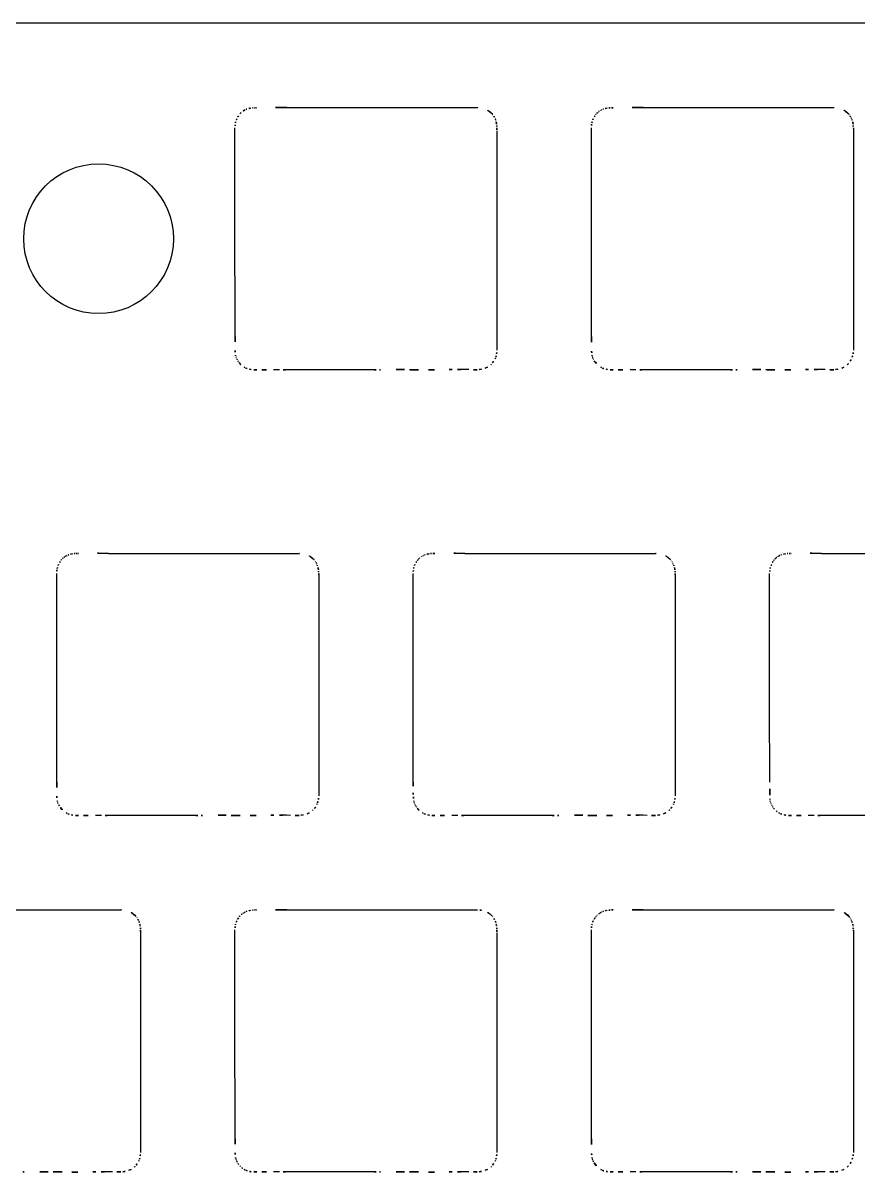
# Model space of a CAD drawing. Header units: millimetres. Extents: x 1963163760 to 1963164260, y 1135949646 to 1135950337.
# Drawn here: x 1963163944.5 to 1963163989.2, y 1135949904.4 to 1135949965.8 of the extents above; entities that cross this region are included whole.
import ezdxf

# ---------------------------------------------------------------- set-up
doc = ezdxf.new("R2010")
doc.units = ezdxf.units.MM

msp = doc.modelspace()

# ---------------------------------------------------------------- linework, layer by layer
at = {"linetype": 'ByBlock'}
msp.add_line((1963163837.761449, 1135949965.783134), (1963164174.191808, 1135949965.783077), dxfattribs=at)
for p, q in [((1963163958.639928, 1135949961.258621), (1963163968.831578, 1135949961.258865)), ((1963163977.689976, 1135949961.258621), (1963163987.881505, 1135949961.258865)), ((1963163955.875645, 1135949953.430618), (1963163955.870518, 1135949960.187408)), ((1963163969.875767, 1135949960.147613), (1963163969.875859, 1135949960.126327)), ((1963163969.875859, 1135949960.126327), (1963163969.875767, 1135949960.105026)), ((1963163969.875767, 1135949960.019836), (1963163969.875829, 1135949959.679775)), ((1963163969.875829, 1135949959.679775), (1963163969.875767, 1135949959.339691)), ((1963163974.925694, 1135949953.430618), (1963163974.920567, 1135949960.187408)), ((1963163988.925816, 1135949960.105011), (1963163988.925694, 1135949960.019851)), ((1963163988.925694, 1135949960.019851), (1963163988.925816, 1135949959.339706)), ((1963163988.925816, 1135949960.147613), (1963163988.925877, 1135949960.12632)), ((1963163988.925877, 1135949960.12632), (1963163988.925816, 1135949960.105011)), ((1963163969.875767, 1135949959.339691), (1963163969.875401, 1135949957.206154)), ((1963163988.925816, 1135949959.339706), (1963163988.925389, 1135949957.206161)), ((1963163969.875401, 1135949957.206154), (1963163969.875401, 1135949956.139389)), ((1963163988.925389, 1135949957.206161), (1963163988.92545, 1135949956.139389)), ((1963163969.875401, 1135949956.139389), (1963163969.875767, 1135949955.072616)), ((1963163988.92545, 1135949956.139389), (1963163988.925816, 1135949955.072616)), ((1963163969.875767, 1135949955.072616), (1963163969.877476, 1135949948.294174)), ((1963163988.925816, 1135949955.072616), (1963163988.927403, 1135949948.294174)), ((1963163955.876134, 1135949952.660621), (1963163955.875645, 1135949953.430618)), ((1963163974.926121, 1135949952.660621), (1963163974.925694, 1135949953.430618)), ((1963163955.876439, 1135949951.89061), (1963163955.876134, 1135949952.660621)), ((1963163974.926427, 1135949951.89061), (1963163974.926121, 1135949952.660621)), ((1963163955.876622, 1135949950.350494), (1963163955.876439, 1135949951.89061)), ((1963163974.926549, 1135949950.350494), (1963163974.926427, 1135949951.89061)), ((1963163955.876714, 1135949949.689564), (1963163955.876622, 1135949950.350494)), ((1963163974.926671, 1135949949.689564), (1963163974.926549, 1135949950.350494)), ((1963163955.876958, 1135949949.359146), (1963163955.876714, 1135949949.689564)), ((1963163955.877415, 1135949949.028793), (1963163955.876958, 1135949949.359146)), ((1963163974.926915, 1135949949.359146), (1963163974.926671, 1135949949.689564)), ((1963163974.927403, 1135949949.028793), (1963163974.926915, 1135949949.359146)), ((1963163958.257664, 1135949947.257587), (1963163957.94257, 1135949947.256225)), ((1963163958.747411, 1135949947.25848), (1963163958.57285, 1135949947.258453)), ((1963163958.92191, 1135949947.258346), (1963163958.747411, 1135949947.25848)), ((1963163959.271031, 1135949947.258125), (1963163958.92191, 1135949947.258346)), ((1963163959.620091, 1135949947.258034), (1963163959.271031, 1135949947.258125)), ((1963163960.318272, 1135949947.257919), (1963163959.620091, 1135949947.258034)), ((1963163961.812779, 1135949947.257721), (1963163960.318272, 1135949947.257919)), ((1963163962.560033, 1135949947.25756), (1963163961.812779, 1135949947.257721)), ((1963163963.307347, 1135949947.257156), (1963163962.560033, 1135949947.25756)), ((1963163968.162083, 1135949947.261081), (1963163967.949986, 1135949947.261917)), ((1963163968.374303, 1135949947.26004), (1963163968.162083, 1135949947.261081)), ((1963163977.307713, 1135949947.257587), (1963163976.992619, 1135949947.256225)), ((1963163977.797459, 1135949947.25848), (1963163977.622838, 1135949947.258453)), ((1963163977.971959, 1135949947.258346), (1963163977.797459, 1135949947.25848)), ((1963163978.321049, 1135949947.258125), (1963163977.971959, 1135949947.258346)), ((1963163978.67014, 1135949947.258034), (1963163978.321049, 1135949947.258125)), ((1963163979.368321, 1135949947.257919), (1963163978.67014, 1135949947.258034)), ((1963163980.862828, 1135949947.257721), (1963163979.368321, 1135949947.257919)), ((1963163981.610142, 1135949947.25756), (1963163980.862828, 1135949947.257721)), ((1963163982.357457, 1135949947.257156), (1963163981.610142, 1135949947.25756)), ((1963163987.212132, 1135949947.261081), (1963163987.000035, 1135949947.261917)), ((1963163987.424229, 1135949947.26004), (1963163987.212132, 1135949947.261081)), ((1963163949.114964, 1135949937.446106), (1963163959.306554, 1135949937.44635)), ((1963163968.164952, 1135949937.446106), (1963163978.35648, 1135949937.44635)), ((1963163987.214879, 1135949937.446106), (1963163997.406529, 1135949937.44635)), ((1963163946.350682, 1135949929.618118), (1963163946.345555, 1135949936.374908)), ((1963163960.350743, 1135949936.292557), (1963163960.350682, 1135949936.207367)), ((1963163965.40067, 1135949929.618118), (1963163965.395543, 1135949936.374908)), ((1963163979.400792, 1135949936.292526), (1963163979.40067, 1135949936.207367)), ((1963163984.450719, 1135949929.618118), (1963163984.445592, 1135949936.374908)), ((1963163960.350682, 1135949936.207367), (1963163960.350804, 1135949935.867279)), ((1963163960.350804, 1135949935.867279), (1963163960.350743, 1135949935.527191)), ((1963163979.40067, 1135949936.207367), (1963163979.400761, 1135949935.867286)), ((1963163979.400761, 1135949935.867286), (1963163979.40067, 1135949935.527206)), ((1963163960.350743, 1135949935.527191), (1963163960.350377, 1135949933.393659)), ((1963163979.40067, 1135949935.527206), (1963163979.400365, 1135949933.393656)), ((1963163960.350377, 1135949933.393659), (1963163960.350438, 1135949932.326889)), ((1963163979.400365, 1135949933.393656), (1963163979.400426, 1135949932.326887)), ((1963163960.350438, 1135949932.326889), (1963163960.350743, 1135949931.260116)), ((1963163979.400426, 1135949932.326887), (1963163979.400792, 1135949931.260116)), ((1963163960.350743, 1135949931.260116), (1963163960.352452, 1135949924.481674)), ((1963163979.400792, 1135949931.260116), (1963163979.402379, 1135949924.481674)), ((1963163946.351109, 1135949928.848121), (1963163946.350682, 1135949929.618118)), ((1963163965.401158, 1135949928.848121), (1963163965.40067, 1135949929.618118)), ((1963163984.451085, 1135949928.848121), (1963163984.450719, 1135949929.618118)), ((1963163946.351414, 1135949928.078106), (1963163946.351109, 1135949928.848121)), ((1963163965.401402, 1135949928.078106), (1963163965.401158, 1135949928.848121)), ((1963163984.451421, 1135949928.078106), (1963163984.451085, 1135949928.848121)), ((1963163946.351598, 1135949926.537979), (1963163946.351414, 1135949928.078106)), ((1963163965.401524, 1135949926.537979), (1963163965.401402, 1135949928.078106)), ((1963163984.451695, 1135949926.537979), (1963163984.451421, 1135949928.078106)), ((1963163946.35172, 1135949925.87705), (1963163946.351598, 1135949926.537979)), ((1963163965.401646, 1135949925.87705), (1963163965.401524, 1135949926.537979)), ((1963163984.451756, 1135949925.87705), (1963163984.451695, 1135949926.537979)), ((1963163946.351964, 1135949925.546636), (1963163946.35172, 1135949925.87705)), ((1963163965.401891, 1135949925.546636), (1963163965.401646, 1135949925.87705)), ((1963163984.451939, 1135949925.546636), (1963163984.451756, 1135949925.87705)), ((1963163946.352452, 1135949925.216293), (1963163946.351964, 1135949925.546636)), ((1963163965.402379, 1135949925.216293), (1963163965.401891, 1135949925.546636)), ((1963163984.452428, 1135949925.216293), (1963163984.451939, 1135949925.546636)), ((1963163948.732701, 1135949923.445074), (1963163948.417577, 1135949923.443725)), ((1963163949.222417, 1135949923.44597), (1963163949.047826, 1135949923.445946)), ((1963163949.397008, 1135949923.445831), (1963163949.222417, 1135949923.44597)), ((1963163950.095128, 1135949923.445534), (1963163949.397008, 1135949923.445831)), ((1963163950.793248, 1135949923.445419), (1963163950.095128, 1135949923.445534)), ((1963163952.287846, 1135949923.445213), (1963163950.793248, 1135949923.445419)), ((1963163953.03513, 1135949923.445045), (1963163952.287846, 1135949923.445213)), ((1963163953.782384, 1135949923.444641), (1963163953.03513, 1135949923.445045)), ((1963163958.63712, 1135949923.448585), (1963163958.425023, 1135949923.449417)), ((1963163958.849278, 1135949923.447525), (1963163958.63712, 1135949923.448585)), ((1963163967.78275, 1135949923.445074), (1963163967.467595, 1135949923.443725)), ((1963163968.272435, 1135949923.44597), (1963163968.097935, 1135949923.445946)), ((1963163968.447057, 1135949923.445831), (1963163968.272435, 1135949923.44597)), ((1963163968.796056, 1135949923.445621), (1963163968.447057, 1135949923.445831)), ((1963163969.145116, 1135949923.445534), (1963163968.796056, 1135949923.445621)), ((1963163969.843297, 1135949923.445419), (1963163969.145116, 1135949923.445534)), ((1963163971.337804, 1135949923.445213), (1963163969.843297, 1135949923.445419)), ((1963163972.085057, 1135949923.445045), (1963163971.337804, 1135949923.445213)), ((1963163972.83231, 1135949923.444641), (1963163972.085057, 1135949923.445045)), ((1963163977.687169, 1135949923.448585), (1963163977.475011, 1135949923.449413)), ((1963163977.899205, 1135949923.447525), (1963163977.687169, 1135949923.448585)), ((1963163986.832738, 1135949923.445074), (1963163986.517583, 1135949923.443725)), ((1963163987.322423, 1135949923.44597), (1963163987.147862, 1135949923.445946)), ((1963163987.496983, 1135949923.445831), (1963163987.322423, 1135949923.44597)), ((1963163988.195103, 1135949923.445534), (1963163987.496983, 1135949923.445831)), ((1963163988.893346, 1135949923.445419), (1963163988.195103, 1135949923.445534)), ((1963163990.387852, 1135949923.445213), (1963163988.893346, 1135949923.445419)), ((1963163939.58994, 1135949918.396103), (1963163949.781529, 1135949918.396347)), ((1963163958.639928, 1135949918.396103), (1963163968.831578, 1135949918.396348)), ((1963163977.689976, 1135949918.396103), (1963163987.881505, 1135949918.396349)), ((1963163950.82578, 1135949917.242523), (1963163950.825719, 1135949917.157364)), ((1963163955.875645, 1135949910.568115), (1963163955.870518, 1135949917.324905)), ((1963163969.875767, 1135949917.285125), (1963163969.875859, 1135949917.263826)), ((1963163969.875859, 1135949917.263826), (1963163969.875767, 1135949917.242538)), ((1963163974.925694, 1135949910.568115), (1963163974.920567, 1135949917.324905)), ((1963163988.925816, 1135949917.242538), (1963163988.925694, 1135949917.157364)), ((1963163988.925816, 1135949917.285125), (1963163988.925877, 1135949917.263826)), ((1963163988.925877, 1135949917.263826), (1963163988.925816, 1135949917.242538)), ((1963163950.825719, 1135949917.157364), (1963163950.82578, 1135949916.817281)), ((1963163950.82578, 1135949916.817281), (1963163950.825719, 1135949916.477188)), ((1963163969.875767, 1135949917.157364), (1963163969.875829, 1135949916.817276)), ((1963163969.875829, 1135949916.817276), (1963163969.875767, 1135949916.477188)), ((1963163988.925694, 1135949917.157364), (1963163988.925816, 1135949916.477188)), ((1963163950.825719, 1135949916.477188), (1963163950.825413, 1135949914.343656)), ((1963163969.875767, 1135949916.477188), (1963163969.875401, 1135949914.343656)), ((1963163988.925816, 1135949916.477188), (1963163988.925389, 1135949914.343656)), ((1963163950.825413, 1135949914.343656), (1963163950.825475, 1135949913.276886)), ((1963163969.875401, 1135949914.343656), (1963163969.875401, 1135949913.276886)), ((1963163988.925389, 1135949914.343656), (1963163988.92545, 1135949913.276886)), ((1963163950.825475, 1135949913.276886), (1963163950.825719, 1135949912.210113)), ((1963163969.875401, 1135949913.276886), (1963163969.875767, 1135949912.210113)), ((1963163988.92545, 1135949913.276886), (1963163988.925816, 1135949912.210113)), ((1963163950.825719, 1135949912.210113), (1963163950.827428, 1135949905.431672)), ((1963163969.875767, 1135949912.210113), (1963163969.877476, 1135949905.431672)), ((1963163988.925816, 1135949912.210113), (1963163988.927403, 1135949905.431672)), ((1963163955.876134, 1135949909.798117), (1963163955.875645, 1135949910.568115)), ((1963163974.926121, 1135949909.798117), (1963163974.925694, 1135949910.568115)), ((1963163955.876439, 1135949909.028105), (1963163955.876134, 1135949909.798117)), ((1963163974.926427, 1135949909.028105), (1963163974.926121, 1135949909.798117)), ((1963163955.876622, 1135949907.487991), (1963163955.876439, 1135949909.028105)), ((1963163974.926549, 1135949907.487991), (1963163974.926427, 1135949909.028105)), ((1963163955.876714, 1135949906.827064), (1963163955.876622, 1135949907.487991)), ((1963163974.926671, 1135949906.827064), (1963163974.926549, 1135949907.487991)), ((1963163955.876958, 1135949906.496655), (1963163955.876714, 1135949906.827064)), ((1963163974.926915, 1135949906.496655), (1963163974.926671, 1135949906.827064)), ((1963163955.877415, 1135949906.166321), (1963163955.876958, 1135949906.496655)), ((1963163974.927403, 1135949906.166321), (1963163974.926915, 1135949906.496655)), ((1963163949.112126, 1135949904.398592), (1963163948.899998, 1135949904.399429)), ((1963163949.324254, 1135949904.397537), (1963163949.112126, 1135949904.398592)), ((1963163958.257664, 1135949904.395071), (1963163957.94257, 1135949904.393722)), ((1963163958.747411, 1135949904.39596), (1963163958.57285, 1135949904.395935)), ((1963163958.92191, 1135949904.395813), (1963163958.747411, 1135949904.39596)), ((1963163959.620091, 1135949904.395529), (1963163958.92191, 1135949904.395813)), ((1963163960.318272, 1135949904.395416), (1963163959.620091, 1135949904.395529)), ((1963163961.812779, 1135949904.395216), (1963163960.318272, 1135949904.395416)), ((1963163962.560033, 1135949904.395045), (1963163961.812779, 1135949904.395216)), ((1963163963.307347, 1135949904.394638), (1963163962.560033, 1135949904.395045)), ((1963163968.162083, 1135949904.398592), (1963163967.949986, 1135949904.399429)), ((1963163968.374303, 1135949904.397537), (1963163968.162083, 1135949904.398592)), ((1963163977.307713, 1135949904.395071), (1963163976.992619, 1135949904.393722)), ((1963163977.797459, 1135949904.39596), (1963163977.622838, 1135949904.395935)), ((1963163977.971959, 1135949904.395813), (1963163977.797459, 1135949904.39596)), ((1963163978.321049, 1135949904.395611), (1963163977.971959, 1135949904.395813)), ((1963163978.67014, 1135949904.395529), (1963163978.321049, 1135949904.395611)), ((1963163979.368321, 1135949904.395416), (1963163978.67014, 1135949904.395529)), ((1963163980.862828, 1135949904.395216), (1963163979.368321, 1135949904.395416)), ((1963163981.610142, 1135949904.395045), (1963163980.862828, 1135949904.395216)), ((1963163982.357457, 1135949904.394638), (1963163981.610142, 1135949904.395045)), ((1963163987.212132, 1135949904.398592), (1963163987.000035, 1135949904.399429)), ((1963163987.424229, 1135949904.397537), (1963163987.212132, 1135949904.398592))]:
    msp.add_line(p, q)
msp.add_circle((1963163948.58524, 1135949954.255646), 3.999351)
for centre, radius, start, end in [((1963163956.943602, 1135949960.202434), 1.085998, 133.25418935, 144.9452172), ((1963163956.79003, 1135949960.365887), 0.861719, 118.51643278, 133.26443292), ((1963163956.839757, 1135949960.259526), 0.978942, 115.15239696, 118.10185916), ((1963163956.922052, 1135949960.083708), 1.173066, 110.1836775, 115.14089618), ((1963163956.916664, 1135949960.053497), 1.199663, 101.8733503, 109.44431152), ((1963163956.921619, 1135949960.020828), 1.232654, 99.22673312, 101.78628653), ((1963163956.987815, 1135949959.418811), 1.837761, 94.2660199, 98.25432552), ((1963163957.00428, 1135949959.201853), 2.055342, 91.33499915, 94.27384105), ((1963163956.989674, 1135949955.88022), 5.37652, 89.881783, 90.35465298), ((1963163956.956455, 1135949986.993149), 25.736458, 270.0986553, 270.29595342), ((1963163958.096348, 1135949734.879946), 226.379328, 89.8624262, 90.25486249), ((1963163969.148353, 1135949969.393267), 8.140567, 267.76987183, 268.15416378), ((1963163968.851858, 1135949960.200708), 1.056772, 42.25005866, 88.14078313), ((1963163969.366505, 1135949960.666788), 0.362446, 37.99524367, 42.41316936), ((1963163968.959058, 1135949960.339779), 0.884871, 27.49806314, 38.44074027), ((1963163976.003951, 1135949960.19581), 1.098334, 139.37547267, 144.97461042), ((1963163976.293599, 1135949959.946342), 1.480604, 135.83655813, 139.34628512), ((1963163975.993322, 1135949960.229722), 1.067782, 133.99222708, 135.51884925), ((1963163975.545727, 1135949960.691472), 0.424703, 129.97734555, 133.81665572), ((1963163975.790598, 1135949960.377349), 0.822863, 126.09561469, 128.99028116), ((1963163976.488354, 1135949959.435637), 1.994892, 124.24200359, 126.3545611), ((1963163975.772386, 1135949960.489203), 0.721075, 118.47242827, 124.31850915), ((1963163975.929867, 1135949960.179498), 1.068437, 115.27595138, 117.97830421), ((1963163975.97204, 1135949960.083708), 1.173066, 110.1836775, 115.14089618), ((1963163975.965896, 1135949960.055845), 1.197198, 101.85817834, 109.44756905), ((1963163975.968694, 1135949960.038045), 1.215193, 99.22135, 101.81485401), ((1963163976.037248, 1135949959.423275), 1.833263, 94.25719822, 98.25719628), ((1963163976.053677, 1135949959.215726), 2.041459, 91.32748416, 94.28460831), ((1963163976.039708, 1135949955.865418), 5.391322, 89.88194692, 90.35416121), ((1963163976.006504, 1135949986.993149), 25.736458, 270.0986553, 270.29595342), ((1963163977.146397, 1135949734.879946), 226.379328, 89.8624262, 90.25486249), ((1963163988.219334, 1135949969.815758), 8.56356, 267.73911248, 268.11444551), ((1963163987.901954, 1135949960.200681), 1.056755, 42.25286314, 88.06882197), ((1963163988.416554, 1135949960.666788), 0.362446, 37.99524367, 42.41316936), ((1963163988.151519, 1135949960.468538), 0.693386, 34.0733057, 37.42327456), ((1963163987.429711, 1135949959.963059), 1.574536, 31.03370594, 34.59382155), ((1963163958.546109, 1135949960.062153), 2.678521, 173.94277616, 177.31970356), ((1963163957.032895, 1135949960.222602), 1.156825, 166.1125029, 173.93667706), ((1963163957.053657, 1135949960.200899), 1.182298, 156.65167163, 165.33294397), ((1963163956.821164, 1135949960.301261), 0.929068, 145.59750066, 156.65175771), ((1963163968.771698, 1135949960.241515), 1.096435, 18.70600806, 27.53231541), ((1963163968.608158, 1135949960.201226), 1.264338, 10.82188673, 18.05846765), ((1963163968.315654, 1135949960.150841), 1.561109, 8.58114632, 10.62258643), ((1963163967.846797, 1135949960.128616), 2.028602, 3.49905385, 7.22579362), ((1963163967.623947, 1135949960.110934), 2.252119, 0.93319529, 3.60204597), ((1963163977.079048, 1135949960.088191), 2.16076, 172.29844041, 177.36819504), ((1963163976.283882, 1135949960.198208), 1.358025, 167.14883119, 172.40229557), ((1963163976.103454, 1135949960.200923), 1.182108, 156.64973261, 165.33170148), ((1963163975.876894, 1135949960.298431), 0.935456, 145.65532803, 156.6328754), ((1963163988.167951, 1135949960.406455), 0.713375, 23.22412198, 31.08708057), ((1963163987.731175, 1135949960.210525), 1.192045, 18.72253576, 23.59997986), ((1963163987.702278, 1135949960.212606), 1.218798, 10.68649866, 18.19385193), ((1963163987.785122, 1135949960.221815), 1.135701, 8.19874168, 11.00499687), ((1963163986.95288, 1135949960.132058), 1.972462, 3.49860223, 7.3317933), ((1963163986.673996, 1135949960.110934), 2.252119, 0.93319529, 3.60204597), ((1963163979.784807, 1135949960.062431), 9.909131, 179.75371627, 180.24628373), ((1963164037.50488, 1135949949.188833), 81.627621, 180.11232936, 180.63668236), ((1963164024.861073, 1135949949.122453), 49.933758, 180.10746625, 181.0033514), ((1963163957.447387, 1135949948.299231), 1.565185, 180.63854021, 189.9354897), ((1963163956.630897, 1135949948.162858), 0.737441, 190.44433217, 196.42695827), ((1963163956.542505, 1135949948.148479), 0.648687, 197.41663417, 203.3816751), ((1963163968.911096, 1135949948.241794), 0.958033, 341.22454593, 352.19934306), ((1963163967.671679, 1135949948.41029), 2.208852, 352.23266836, 356.98664817), ((1963163976.37586, 1135949948.273447), 1.441112, 181.00902127, 189.7589223), ((1963163975.659809, 1135949948.158397), 0.715966, 190.39813747, 196.56151908), ((1963163975.557381, 1135949948.140104), 0.612683, 197.65224309, 201.57262423), ((1963163987.974564, 1135949948.239255), 0.944398, 341.10593453, 352.23980875), ((1963163986.756175, 1135949948.405544), 2.174083, 352.233219, 357.06367312), ((1963163957.486637, 1135949948.557233), 1.677505, 203.39892878, 205.70444115), ((1963163957.246159, 1135949948.453527), 1.415885, 206.14386725, 210.61394411), ((1963163956.946505, 1135949948.276531), 1.067862, 210.62861224, 216.55608986), ((1963163956.338417, 1135949947.825555), 0.310794, 216.54225165, 218.3376664), ((1963163956.875771, 1135949948.251015), 0.996189, 218.36065619, 239.63337073), ((1963163956.839468, 1135949948.203807), 0.937135, 240.08935063, 246.23580683), ((1963163956.882779, 1135949948.300338), 1.042935, 246.19517028, 257.62884135), ((1963163968.750753, 1135949948.707825), 1.453619, 276.92677227, 290.19764993), ((1963163968.921611, 1135949948.243715), 0.959058, 290.19089478, 310.36580379), ((1963163968.95824, 1135949948.174367), 0.88266, 311.46980644, 321.12653625), ((1963163968.732019, 1135949948.329852), 1.156553, 322.16329786, 334.88279028), ((1963163968.835016, 1135949948.283225), 1.043504, 334.80032904, 340.41520989), ((1963163976.481331, 1135949948.512828), 1.608971, 201.81823521, 203.31078266), ((1963163976.758116, 1135949948.658897), 1.921123, 204.04495316, 205.5721006), ((1963163976.210026, 1135949948.409546), 1.319142, 206.07837557, 210.69396374), ((1963163975.91579, 1135949948.234142), 0.976591, 210.65654043, 239.6375527), ((1963163975.892418, 1135949948.20915), 0.943244, 240.09521315, 246.19850324), ((1963163975.932706, 1135949948.300338), 1.042935, 246.19517028, 257.62884135), ((1963163987.799114, 1135949948.7131), 1.459059, 276.9675744, 290.18839254), ((1963163987.971812, 1135949948.24398), 0.959161, 290.17698306, 310.34863101), ((1963163987.997262, 1135949948.188018), 0.900192, 311.42031313, 327.59758001), ((1963163987.804196, 1135949948.309963), 1.128544, 327.62283805, 340.51043994), ((1963163956.888202, 1135949948.379691), 1.121669, 258.22667493, 269.38662369), ((1963163957.498311, 1135950008.354006), 61.099086, 269.41662352, 269.82558404), ((1963163957.430125, 1135950068.899618), 121.644472, 269.94451153, 270.24136593), ((1963163958.759235, 1135949822.056198), 125.202394, 90.08529544, 90.22953597), ((1963163963.352025, 1135950002.382411), 55.125272, 269.95356837, 270.25198018), ((1963163962.848804, 1135950031.740225), 84.485845, 270.50568641, 270.62498843), ((1963163964.536764, 1135949877.117597), 70.145997, 89.67294147, 90.6260129), ((1963163963.814204, 1135949819.036049), 128.231319, 89.30865885, 89.49823421), ((1963163966.262587, 1135950022.173114), 74.9205, 269.31081736, 269.95996143), ((1963163966.256094, 1135950013.34665), 66.094034, 269.9602483, 270.69595868), ((1963163968.145623, 1135949857.833942), 89.430152, 90.42433621, 90.69624569), ((1963163967.753491, 1135949884.662062), 62.600163, 89.82016081, 90.24728093), ((1963163968.117957, 1135949896.880736), 50.379956, 89.26253785, 89.70845897), ((1963163968.782158, 1135949948.493612), 1.237193, 269.26986026, 276.67940325), ((1963163975.938193, 1135949948.380314), 1.122291, 258.22994078, 269.38680126), ((1963163976.551641, 1135950008.941661), 61.686745, 269.41905508, 269.82405404), ((1963163976.48471, 1135950066.529855), 119.274711, 269.94116474, 270.24398875), ((1963163977.809186, 1135949822.104684), 125.153908, 90.0853091, 90.22957695), ((1963163982.403417, 1135950001.610053), 54.352916, 269.95154664, 270.25408386), ((1963163981.962915, 1135950025.241583), 77.98689, 270.50071386, 270.62996111), ((1963163983.586711, 1135949877.124934), 70.138659, 89.67292781, 90.62605388), ((1963163982.803104, 1135949813.130464), 134.137213, 89.31297571, 89.49425895), ((1963163985.314951, 1135950022.430536), 75.177932, 269.31140472, 269.95832218), ((1963163985.305516, 1135950013.341897), 66.089289, 269.96076739, 270.69650522), ((1963163987.19558, 1135949857.846803), 89.417293, 90.42441817, 90.69632765), ((1963163986.803489, 1135949884.629311), 62.632914, 89.82020179, 90.24722629), ((1963163987.159069, 1135949895.820606), 51.440118, 89.26777004, 89.70464763), ((1963163987.832236, 1135949948.493613), 1.237191, 269.26849416, 276.67804099), ((1963163947.295221, 1135949936.489358), 0.927955, 145.59742887, 156.6630347), ((1963163947.665152, 1135949936.217881), 1.386648, 139.70915061, 144.97846461), ((1963163947.17789, 1135949936.630802), 0.747955, 129.92035665, 139.6990321), ((1963163947.551423, 1135949936.144961), 1.360505, 124.88124697, 128.85483914), ((1963163947.26016, 1135949936.561948), 0.851867, 118.50091897, 124.84976767), ((1963163947.305349, 1135949936.466979), 0.956906, 115.15120529, 118.16532613), ((1963163947.399735, 1135949936.264307), 1.180478, 110.19144798, 115.11722209), ((1963163947.390459, 1135949936.244092), 1.196351, 101.84290719, 109.44029776), ((1963163947.388874, 1135949936.253538), 1.186782, 99.20586317, 101.86159687), ((1963163947.462727, 1135949935.608053), 1.836018, 94.26806084, 98.2582588), ((1963163947.477928, 1135949935.4099), 2.034753, 91.30937921, 94.27966314), ((1963163947.465517, 1135949932.49493), 4.94931, 89.88161908, 90.39459676), ((1963163947.442509, 1135949958.891284), 21.447081, 270.08877883, 270.32554225), ((1963163948.568221, 1135949709.74098), 227.705782, 89.8624262, 90.25259489), ((1963163959.679135, 1135949947.099008), 9.659846, 267.789544, 268.11158889), ((1963163959.32587, 1135949936.386008), 1.058977, 42.30139833, 88.10901944), ((1963163959.808519, 1135949936.825932), 0.405921, 38.27829078, 42.22564083), ((1963163959.119357, 1135949936.310073), 1.266676, 33.07388309, 37.28455937), ((1963163959.445082, 1135949936.522672), 0.877709, 26.97082759, 33.04800457), ((1963163959.29836, 1135949936.459254), 1.037284, 23.64397498, 26.41717396), ((1963163966.339216, 1135949936.492331), 0.921282, 145.5372553, 156.68427929), ((1963163966.506525, 1135949936.363452), 1.132214, 139.52210831, 144.95100408), ((1963163966.76166, 1135949936.138234), 1.472496, 135.76838541, 139.30064947), ((1963163966.179785, 1135949936.706692), 0.659036, 130.95171325, 135.89198968), ((1963163966.282977, 1135949936.541389), 0.85206, 126.11247039, 128.90668735), ((1963163966.95359, 1135949935.637171), 1.977804, 124.23765774, 126.36860185), ((1963163966.254266, 1135949936.665768), 0.733993, 118.53867104, 124.28270761), ((1963163966.356764, 1135949936.460706), 0.96314, 115.06287579, 118.06722046), ((1963163966.44066, 1135949936.287558), 1.155528, 110.16760896, 115.19422013), ((1963163966.439846, 1135949936.246587), 1.193799, 101.84214102, 109.45297402), ((1963163966.4388, 1135949936.253538), 1.186782, 99.20586317, 101.86159687), ((1963163966.512224, 1135949935.610775), 1.833263, 94.25719822, 98.25719628), ((1963163966.527426, 1135949935.421169), 2.023475, 91.30109881, 94.28793687), ((1963163966.515566, 1135949932.49493), 4.94931, 89.88161908, 90.39459676), ((1963163966.492558, 1135949958.891284), 21.447081, 270.08877883, 270.32554225), ((1963163967.61823, 1135949709.758917), 227.687845, 89.8624262, 90.25260855), ((1963163978.699382, 1135949946.310416), 8.870696, 267.78464985, 268.13712008), ((1963163978.376427, 1135949936.387424), 1.05755, 42.26718506, 88.12577597), ((1963163978.855103, 1135949936.822032), 0.41101, 38.41107523, 42.31383376), ((1963163978.891786, 1135949936.85263), 0.363257, 35.02046665, 38.22428903), ((1963163977.854184, 1135949936.109359), 1.639593, 34.77373661, 35.48356713), ((1963163977.333649, 1135949935.761748), 2.26545, 32.64678553, 34.48670675), ((1963163978.631708, 1135949936.592434), 0.724348, 26.95249367, 32.71014264), ((1963163978.348409, 1135949936.459254), 1.037284, 23.64397498, 26.41717396), ((1963163985.389622, 1135949936.49196), 0.921786, 145.53081012, 156.67242113), ((1963163985.556573, 1135949936.363452), 1.132214, 139.52210831, 144.95100408), ((1963163985.734585, 1135949936.208819), 1.368002, 135.63344386, 139.4356065), ((1963163985.352027, 1135949936.588515), 0.829028, 133.9422512, 135.90537922), ((1963163985.047769, 1135949936.904872), 0.390103, 129.83315158, 134.00866984), ((1963163985.333026, 1135949936.541389), 0.85206, 126.11247039, 128.90668735), ((1963163986.014206, 1135949935.62284), 1.99561, 124.25674233, 126.36892425), ((1963163985.292355, 1135949936.68512), 0.71128, 118.43704952, 124.36402589), ((1963163985.392976, 1135949936.49051), 0.930333, 115.07533631, 118.17892383), ((1963163985.499772, 1135949936.264307), 1.180478, 110.19144798, 115.11722209), ((1963163985.489895, 1135949936.246587), 1.193799, 101.84214102, 109.45297402), ((1963163985.488849, 1135949936.253538), 1.186782, 99.20586317, 101.86159687), ((1963163985.563387, 1135949935.601815), 1.842291, 94.27485521, 98.25146828), ((1963163985.57846, 1135949935.398505), 2.046158, 91.3176596, 94.27137578), ((1963163985.565493, 1135949932.49493), 4.94931, 89.88161908, 90.39459676), ((1963163985.542485, 1135949958.891284), 21.447081, 270.08877883, 270.32554225), ((1963163986.668157, 1135949709.758917), 227.687845, 89.8624262, 90.25260855), ((1963163948.568029, 1135949936.270589), 2.224921, 172.38967036, 177.31259197), ((1963163947.681262, 1135949936.389407), 1.33023, 167.03907222, 172.40398994), ((1963163947.538896, 1135949936.385051), 1.193016, 156.69928897, 165.30142415), ((1963163959.154601, 1135949936.396668), 1.194076, 18.75829989, 23.62849855), ((1963163959.098373, 1135949936.393119), 1.248546, 10.75517902, 18.08271951), ((1963163959.095928, 1135949936.390038), 1.251525, 8.32565231, 10.87283531), ((1963163958.26332, 1135949936.309631), 2.087404, 3.57870921, 7.20016977), ((1963163957.850178, 1135949936.288573), 2.50106, 1.06667766, 3.46939694), ((1963163952.925954, 1135949936.324488), 7.424857, 359.75359332, 0.08213988), ((1963163968.071134, 1135949936.249653), 2.678521, 173.94277616, 177.31970356), ((1963163966.55792, 1135949936.410102), 1.156825, 166.1125029, 173.93667706), ((1963163966.589076, 1135949936.385027), 1.193208, 156.70122258, 165.30267011), ((1963163978.0973, 1135949936.355842), 1.308801, 18.94020248, 23.38231726), ((1963163978.133183, 1135949936.388726), 1.264338, 10.82188673, 18.05846765), ((1963163977.839834, 1135949936.338263), 1.561954, 8.57879706, 10.61969556), ((1963163977.372288, 1135949936.31613), 2.028135, 3.49945093, 7.22663403), ((1963163977.149626, 1135949936.298454), 2.251464, 0.93333188, 3.60257939), ((1963163976.92279, 1135949936.313827), 2.478094, 359.50748265, 0.49251735), ((1963163987.121278, 1135949936.251209), 2.678544, 173.97612884, 177.35304332), ((1963163985.582166, 1135949936.414403), 1.130805, 166.01100838, 174.01538613), ((1963163985.629586, 1135949936.388105), 1.183259, 156.65582045, 165.33038945), ((1963164027.529155, 1135949925.359258), 81.176829, 180.10090928, 180.62670969), ((1963164158.92902, 1135949925.647574), 193.527122, 180.12768365, 180.29796154), ((1963163972.825101, 1135949924.682677), 7.420702, 180.32041954, 181.96372221), ((1963163987.802836, 1135949924.634176), 3.351085, 179.73520627, 185.07321965), ((1963163890.629737, 1135949925.039093), 93.822858, 359.7621858, 0.10821757), ((1963163947.94752, 1135949924.48912), 1.590437, 180.64024796, 189.86296547), ((1963163947.106458, 1135949924.351682), 0.738314, 190.53512008, 196.51288206), ((1963163947.142057, 1135949924.373284), 0.778658, 197.29230987, 208.58588618), ((1963163948.369742, 1135949925.041697), 2.176508, 208.57317752, 212.60743679), ((1963163959.197048, 1135949924.523739), 1.168375, 322.21694379, 334.80943412), ((1963163959.334417, 1135949924.459489), 1.016724, 334.79092441, 340.55119962), ((1963163959.38617, 1135949924.429129), 0.957883, 341.23284444, 352.20851187), ((1963163958.146787, 1135949924.598156), 2.208738, 352.2228794, 356.97697635), ((1963163966.947646, 1135949924.480466), 1.53977, 181.93799852, 189.86392219), ((1963163966.134846, 1135949924.345912), 0.715966, 190.39813747, 196.56151908), ((1963163966.065871, 1135949924.334712), 0.646722, 197.35223672, 203.33541733), ((1963163966.905656, 1135949924.69781), 1.561642, 203.36285379, 205.8401313), ((1963163966.65558, 1135949924.58414), 1.287043, 206.13810009, 211.05565038), ((1963163978.256925, 1135949924.51739), 1.15667, 322.16539094, 334.88425677), ((1963163978.384344, 1135949924.459489), 1.016724, 334.79092441, 340.55119962), ((1963163978.449506, 1135949924.426783), 0.944434, 341.10590868, 352.23902248), ((1963163977.231174, 1135949924.593057), 2.17406, 352.23303935, 357.06329043), ((1963163985.808271, 1135949924.450851), 1.348137, 184.80841322, 190.00257743), ((1963163985.184834, 1135949924.345912), 0.715966, 190.39813747, 196.56151908), ((1963163985.096094, 1135949924.327653), 0.625751, 197.27502724, 203.46005661), ((1963163986.076951, 1135949924.754119), 1.695309, 203.48455881, 205.76685834), ((1963163985.790662, 1135949924.624153), 1.381008, 206.07425781, 210.65662008), ((1963163946.781506, 1135949924.025939), 0.291234, 212.64924868, 214.62205487), ((1963163947.338495, 1135949924.418342), 0.97256, 215.00240099, 239.65844875), ((1963163947.31229, 1135949924.386138), 0.931551, 240.04888737, 246.22928648), ((1963163947.358145, 1135949924.489199), 1.044351, 246.20604439, 257.62396216), ((1963163947.363223, 1135949924.567813), 1.12229, 258.23094545, 269.3877849), ((1963163947.967191, 1135949983.931383), 60.488932, 269.41654156, 269.82957285), ((1963163947.909836, 1135950043.978292), 120.535636, 269.94173848, 270.24135227), ((1963163949.236447, 1135949798.292173), 125.153914, 90.08634729, 90.23061513), ((1963163953.819825, 1135949982.140047), 58.695418, 269.96345848, 270.24366091), ((1963163953.145905, 1135950024.859328), 101.418373, 270.52175171, 270.6211495), ((1963163955.012502, 1135949853.196478), 70.254625, 89.67407526, 90.62564409), ((1963163954.225912, 1135949789.356558), 134.098655, 89.31185548, 89.49315239), ((1963163956.736076, 1135949997.906576), 74.466469, 269.30779815, 269.96086301), ((1963163956.729416, 1135949989.734018), 66.293908, 269.96180558, 270.69537133), ((1963163958.632466, 1135949832.665266), 90.786372, 90.42548375, 90.69328111), ((1963163958.229197, 1135949861.377675), 62.07205, 89.81924557, 90.25006768), ((1963163958.606301, 1135949874.274006), 49.174119, 89.25991475, 89.71688752), ((1963163959.257447, 1135949924.677148), 1.233228, 269.25716889, 276.68914103), ((1963163959.223158, 1135949924.904375), 1.462923, 276.98633273, 290.1721513), ((1963163959.39713, 1135949924.430936), 0.958532, 290.16979142, 310.35468816), ((1963163959.441166, 1135949924.354338), 0.871793, 311.40899936, 321.18632488), ((1963163966.739794, 1135949924.636498), 1.386197, 211.11391669, 215.68001236), ((1963163965.893549, 1135949924.034791), 0.347886, 216.47394567, 218.27898205), ((1963163966.397814, 1135949924.435184), 0.991778, 218.39005256, 239.68775589), ((1963163966.357627, 1135949924.376835), 0.921138, 240.01392393, 246.26425441), ((1963163966.408194, 1135949924.489199), 1.044351, 246.20604439, 257.62396216), ((1963163966.413143, 1135949924.566567), 1.121044, 258.22438699, 269.3874296), ((1963163967.016138, 1135949983.791973), 60.349519, 269.41613163, 269.83025591), ((1963163966.960411, 1135950043.637319), 120.194664, 269.94134233, 270.24177573), ((1963163968.286593, 1135949798.243687), 125.202401, 90.08633363, 90.23057415), ((1963163972.869759, 1135949982.16502), 58.720391, 269.96345848, 270.24360627), ((1963163972.417405, 1135950002.650236), 79.208187, 270.50781758, 270.63508405), ((1963163974.06328, 1135949853.078312), 70.372793, 89.67520914, 90.62523431), ((1963163973.339229, 1135949795.223572), 128.231319, 89.30865885, 89.49823421), ((1963163975.78658, 1135949997.882898), 74.442784, 269.30718331, 269.96048052), ((1963163975.781091, 1135949989.54366), 66.103544, 269.9602483, 270.69590404), ((1963163977.667572, 1135949834.015036), 89.436521, 90.42232809, 90.69421011), ((1963163977.279552, 1135949861.662544), 61.787178, 89.8187538, 90.25150201), ((1963163977.651767, 1135949873.735468), 49.712673, 89.26255151, 89.7148111), ((1963163978.307483, 1135949924.678351), 1.234431, 269.2627564, 276.68605897), ((1963163978.272093, 1135949924.908282), 1.466942, 277.01332227, 290.16081064), ((1963163978.44757, 1135949924.430234), 0.957705, 290.16305381, 310.36124909), ((1963163978.498848, 1135949924.346974), 0.861183, 311.34908822, 321.24725686), ((1963163985.522334, 1135949924.464152), 1.068599, 210.61260875, 216.53585578), ((1963163985.425433, 1135949924.412535), 0.960149, 217.50345434, 228.83470519), ((1963163985.453426, 1135949924.444595), 1.00271, 228.83637063, 239.68471947), ((1963163985.412929, 1135949924.386197), 0.931872, 240.02181297, 246.19336578), ((1963163985.460225, 1135949924.496042), 1.051462, 246.2515383, 257.59836761), ((1963163985.463139, 1135949924.566168), 1.120644, 258.22289476, 269.3899296), ((1963163986.067197, 1135949983.931383), 60.488932, 269.41654156, 269.82957285), ((1963163986.01035, 1135950043.660606), 120.21795, 269.94134233, 270.24174841), ((1963163987.336483, 1135949798.292173), 125.153914, 90.08634729, 90.23061513), ((1963163950.089707, 1135949926.24472), 7.854421, 267.75134787, 268.14630478), ((1963163949.800419, 1135949917.335061), 1.059933, 42.32390027, 88.09589819), ((1963163950.117649, 1135949917.623884), 0.630918, 32.59370031, 42.32904426), ((1963163949.742464, 1135949917.384218), 1.076119, 26.88097911, 32.58396922), ((1963163949.772762, 1135949917.409153), 1.037856, 23.63698297, 26.4094215), ((1963163956.820631, 1135949917.438989), 0.928488, 145.5914839, 156.65158014), ((1963163957.120376, 1135949917.215383), 1.302232, 138.40734336, 144.9271437), ((1963163956.680022, 1135949917.605869), 0.713683, 126.47356596, 138.384691), ((1963163957.519038, 1135949916.457503), 2.135889, 124.28628443, 126.25976717), ((1963163956.72636, 1135949917.620182), 0.728707, 118.50134087, 124.28892908), ((1963163956.838621, 1135949917.399304), 0.976408, 115.14857767, 118.10568487), ((1963163956.922405, 1135949917.220349), 1.174005, 110.1851725, 115.13840307), ((1963163956.916776, 1135949917.190218), 1.200446, 101.87093644, 109.43676366), ((1963163956.919217, 1135949917.169329), 1.221391, 99.19841842, 101.78143204), ((1963163956.987082, 1135949916.567085), 1.826974, 94.2682117, 98.28017979), ((1963163957.00328, 1135949916.35374), 2.040933, 91.31634793, 94.27592387), ((1963163956.993834, 1135949911.942417), 6.451826, 89.93843267, 90.33248184), ((1963163956.965412, 1135949940.297615), 21.903404, 270.09248079, 270.32431276), ((1963163958.088379, 1135949693.311076), 225.085702, 89.85959848, 90.25428876), ((1963163968.761642, 1135949916.577492), 1.820199, 80.9540484, 87.79801978), ((1963163968.895586, 1135949917.418926), 0.968171, 47.94799991, 80.95303782), ((1963163968.180822, 1135949916.628102), 2.03414, 45.7404577, 47.91867404), ((1963163969.190745, 1135949917.66503), 0.586673, 38.14488778, 45.70243569), ((1963163968.960287, 1135949917.477842), 0.883547, 27.50142951, 38.46076019), ((1963163968.771127, 1135949917.378997), 1.096975, 18.69641803, 27.5185251), ((1963163975.876631, 1135949917.436013), 0.935182, 145.65127769, 156.63102787), ((1963163976.005616, 1135949917.332257), 1.100292, 139.38981974, 144.98024958), ((1963163976.34237, 1135949917.039307), 1.546627, 135.9114847, 139.2713478), ((1963163975.987457, 1135949917.373077), 1.059503, 133.98357092, 135.52205619), ((1963163975.544032, 1135949917.830905), 0.422142, 129.96847269, 133.83125406), ((1963163976.114717, 1135949917.110927), 1.340756, 124.86234866, 128.89504958), ((1963163975.836535, 1135949917.509313), 0.854858, 118.50060717, 124.82642087), ((1963163975.932709, 1135949917.311382), 1.07474, 115.28483618, 117.9713559), ((1963163975.972425, 1135949917.22035), 1.174018, 110.18667222, 115.13988773), ((1963163975.966096, 1135949917.192172), 1.198384, 101.85606982, 109.43771841), ((1963163975.965087, 1135949917.193284), 1.197088, 99.18714013, 101.81976757), ((1963163976.036662, 1135949916.569962), 1.82407, 94.26022505, 98.28048309), ((1963163976.052825, 1135949916.364613), 2.030053, 91.31089605, 94.28460831), ((1963163976.043874, 1135949911.924656), 6.469587, 89.93851463, 90.33203098), ((1963163976.015461, 1135949940.297615), 21.903404, 270.09248079, 270.32431276), ((1963163977.138427, 1135949693.311076), 225.085702, 89.85959848, 90.25428876), ((1963163988.242565, 1135949927.828568), 9.439128, 267.80782121, 268.14164416), ((1963163987.902283, 1135949917.339015), 1.055944, 42.2309401, 88.1448289), ((1963163988.415202, 1135949917.803214), 0.36416, 37.99508791, 42.39313461), ((1963163988.095238, 1135949917.565506), 0.762705, 34.22557495, 37.27100236), ((1963163987.428425, 1135949917.099533), 1.576166, 31.04158692, 34.59745537), ((1963163988.168113, 1135949917.543998), 0.713215, 23.22699189, 31.0908313), ((1963163949.628906, 1135949917.346544), 1.194746, 18.75275747, 23.62159258), ((1963163949.558285, 1135949917.338737), 1.264219, 10.82155445, 18.05880899), ((1963163949.573078, 1135949917.341703), 1.249133, 8.26440217, 10.81532287), ((1963163948.7968, 1135949917.264221), 2.028787, 3.55184215, 7.27856295), ((1963163948.325674, 1135949917.238568), 2.5006, 1.0668279, 3.46973948), ((1963163943.406484, 1135949917.274454), 7.419364, 359.75341574, 0.08241308), ((1963163958.092901, 1135949917.220594), 2.224829, 172.38956023, 177.31270113), ((1963163957.235358, 1135949917.334159), 1.3598, 167.09838511, 172.3471792), ((1963163957.053834, 1135949917.338321), 1.182492, 156.6515371, 165.33089633), ((1963163968.608273, 1135949917.338737), 1.264219, 10.82155445, 18.05880899), ((1963163968.315654, 1135949917.288322), 1.561109, 8.58114632, 10.62258643), ((1963163967.846963, 1135949917.266114), 2.028435, 3.49890303, 7.22594613), ((1963163967.625391, 1135949917.248462), 2.250675, 0.93338674, 3.60318184), ((1963163979.781035, 1135949917.199951), 9.905359, 179.75366162, 180.24633838), ((1963163977.078792, 1135949917.225688), 2.160505, 172.29793039, 177.36788056), ((1963163976.284856, 1135949917.335589), 1.359004, 167.15258581, 172.40353588), ((1963163976.10362, 1135949917.338346), 1.18229, 156.64946896, 165.32957108), ((1963163987.730859, 1135949917.348039), 1.192335, 18.71622018, 23.59385061), ((1963163987.702278, 1135949917.350087), 1.218798, 10.68649866, 18.19385193), ((1963163987.785122, 1135949917.359296), 1.135701, 8.19874168, 11.00499687), ((1963163986.953039, 1135949917.269555), 1.972302, 3.49845141, 7.33194408), ((1963163986.67544, 1135949917.248462), 2.250675, 0.93338674, 3.60318184), ((1963164037.510433, 1135949906.32637), 81.633174, 180.11232936, 180.6366687), ((1963164024.865205, 1135949906.259999), 49.93789, 180.10747991, 181.00331043), ((1963163949.677651, 1135949905.470373), 1.161858, 322.17857237, 334.84069153), ((1963163949.809489, 1135949905.409431), 1.01662, 334.79063721, 340.55151484), ((1963163949.873993, 1135949905.376401), 0.944848, 341.13778537, 352.26603058), ((1963163948.656058, 1135949905.544161), 2.174282, 352.20458238, 357.03440131), ((1963163957.447476, 1135949905.436735), 1.565275, 180.63847191, 189.93521117), ((1963163956.630853, 1135949905.300345), 0.737395, 190.44424909, 196.42721343), ((1963163956.542251, 1135949905.285912), 0.648426, 197.41801219, 203.38481949), ((1963163957.488873, 1135949905.695848), 1.679998, 203.40338258, 205.70524756), ((1963163957.307802, 1135949905.620352), 1.484138, 206.11115809, 211.60779041), ((1963163968.732313, 1135949905.467218), 1.156231, 322.16007619, 334.88249072), ((1963163968.835155, 1135949905.420666), 1.043355, 334.7999197, 340.41561604), ((1963163968.911059, 1135949905.3793), 0.958072, 341.22474898, 352.19906682), ((1963163967.671714, 1135949905.547783), 2.208817, 352.23265298, 356.98674366), ((1963163976.375953, 1135949905.410951), 1.441205, 181.00878908, 189.75858993), ((1963163975.659714, 1135949905.295872), 0.715868, 190.39778924, 196.56199011), ((1963163975.556392, 1135949905.2773), 0.61165, 197.65343121, 201.57964578), ((1963163976.478838, 1135949905.649403), 1.606311, 201.82044211, 203.31526153), ((1963163976.754031, 1135949905.794516), 1.91662, 204.04305157, 205.57378678), ((1963163976.251022, 1135949905.568566), 1.36542, 206.13280939, 210.45894436), ((1963163987.804207, 1135949905.44747), 1.128537, 327.62237604, 340.50978753), ((1963163987.974376, 1135949905.376796), 0.94459, 341.10714846, 352.23888529), ((1963163986.755901, 1135949905.54307), 2.174358, 352.23350877, 357.06330407), ((1963163943.800663, 1135949988.863067), 84.47117, 270.50453898, 270.62384088), ((1963163945.487894, 1135949833.818523), 70.582554, 89.67591946, 90.62304848), ((1963163944.821841, 1135949781.480838), 122.923726, 89.30566695, 89.50345263), ((1963163947.210406, 1135949979.070999), 74.680872, 269.31028448, 269.96147773), ((1963163947.206549, 1135949970.515019), 66.124891, 269.95982482, 270.69527571), ((1963163949.110801, 1135949813.595654), 90.806028, 90.42746455, 90.69524839), ((1963163948.703504, 1135949841.799574), 62.600163, 89.82016081, 90.24728093), ((1963163949.061435, 1135949853.219212), 51.179, 89.26666347, 89.70576784), ((1963163949.73232, 1135949905.629861), 1.235942, 269.26501052, 276.6820432), ((1963163949.697095, 1135949905.858412), 1.467064, 277.00979801, 290.15723235), ((1963163949.873175, 1135949905.379095), 0.956428, 290.14978165, 310.37772399), ((1963163949.916178, 1135949905.304304), 0.871736, 311.40912529, 321.18718036), ((1963163956.652199, 1135949905.216264), 0.714006, 211.56428561, 223.0037435), ((1963163957.184201, 1135949905.718025), 1.445294, 223.16602413, 229.41360361), ((1963163956.818245, 1135949905.290387), 0.882446, 229.39395658, 239.63530587), ((1963163956.838775, 1135949905.339671), 0.935375, 240.07631585, 246.23471803), ((1963163956.882555, 1135949905.437275), 1.042347, 246.19433806, 257.63432357), ((1963163956.888151, 1135949905.517012), 1.121492, 258.22748401, 269.38916466), ((1963163957.492284, 1135949964.906786), 60.514338, 269.4166645, 269.82961383), ((1963163957.435387, 1135950024.587316), 120.194664, 269.94134233, 270.24177573), ((1963163958.758288, 1135949779.193681), 125.202392, 90.08485831, 90.22909884), ((1963163963.345519, 1135949961.062829), 56.668204, 269.96140943, 270.25172057), ((1963163962.850651, 1135949988.863067), 84.471171, 270.50453898, 270.62384088), ((1963163964.537922, 1135949833.811139), 70.589938, 89.67594678, 90.62302116), ((1963163963.81651, 1135949776.17355), 128.231295, 89.30969713, 89.49925882), ((1963163966.260409, 1135949979.073684), 74.683557, 269.31029814, 269.96149139), ((1963163966.256568, 1135949970.515019), 66.124891, 269.95982482, 270.69527571), ((1963163968.16074, 1135949813.60871), 90.792972, 90.42750553, 90.69530303), ((1963163967.753491, 1135949841.799574), 62.600163, 89.82016081, 90.24728093), ((1963163968.108225, 1135949852.990124), 51.408102, 89.26643126, 89.70344554), ((1963163968.782163, 1135949905.6302), 1.236288, 269.269109, 276.68409338), ((1963163968.749034, 1135949905.851573), 1.46003, 276.96416193, 290.17697835), ((1963163968.92262, 1135949905.379694), 0.957236, 290.16664963, 310.37923529), ((1963163968.958279, 1135949905.311842), 0.882607, 311.46947745, 321.12679866), ((1963163975.916525, 1135949905.372472), 0.977682, 210.49010621, 239.62507465), ((1963163975.891663, 1135949905.344865), 0.941323, 240.08093641, 246.19711485), ((1963163975.932482, 1135949905.437275), 1.042347, 246.19432004, 257.63431023), ((1963163975.938135, 1135949905.517573), 1.122052, 258.23045788, 269.38965641), ((1963163976.542173, 1135949964.88138), 60.488932, 269.41654156, 269.82957285), ((1963163976.485347, 1135950024.628059), 120.235407, 269.94134233, 270.24173475), ((1963163977.80824, 1135949779.242167), 125.153906, 90.08487197, 90.22913982), ((1963163982.395953, 1135949960.417318), 56.022693, 269.96063079, 270.2541385), ((1963163981.966298, 1135949982.379084), 77.986857, 270.49822765, 270.62747477), ((1963163983.587869, 1135949833.818523), 70.582554, 89.67591946, 90.62304848), ((1963163982.866114, 1135949776.099757), 128.305088, 89.30988836, 89.49940908), ((1963163985.31061, 1135949979.097615), 74.707488, 269.31040742, 269.96138211), ((1963163985.306708, 1135949970.488913), 66.098785, 269.95974286, 270.6954123), ((1963163987.210697, 1135949813.621768), 90.779914, 90.42758749, 90.69538499), ((1963163986.803489, 1135949841.766823), 62.632914, 89.82020179, 90.24722629), ((1963163987.160913, 1135949853.21921), 51.179005, 89.26610344, 89.7052077), ((1963163987.832271, 1135949905.629915), 1.236, 269.26619905, 276.6828971), ((1963163987.797104, 1135949905.858058), 1.46671, 277.01015552, 290.16216329), ((1963163987.972291, 1135949905.380856), 0.958367, 290.16391397, 310.35137362), ((1963163987.997224, 1135949905.325581), 0.900255, 311.41990702, 327.59560928)]:
    msp.add_arc(centre, radius, start, end)

doc.saveas('drawing.dxf')
